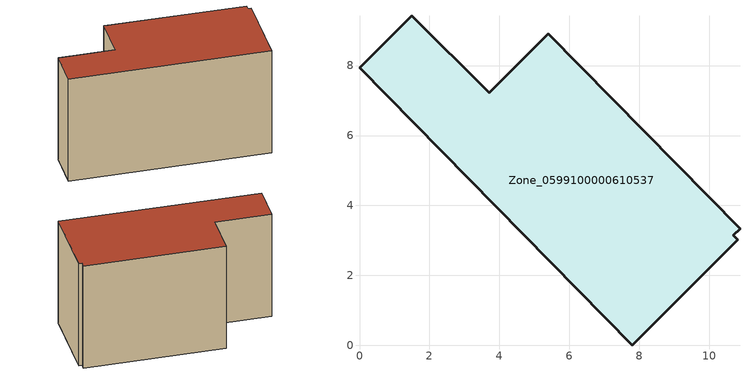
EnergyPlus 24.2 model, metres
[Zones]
Zone_0599100000610537
 floor ground (C_G): 7.8,0 0,7.94 1.49,9.43 3.71,7.22 5.39,8.91 10.88,3.33 10.69,3.15 10.81,3.02 z0
 wall outside (C_F): 3.71,7.22 1.49,9.43 0,7.94 7.8,0 10.81,3.02 10.69,3.15 10.88,3.33 5.39,8.91 3.71,7.22 z0:6.48
 roof outside (C_R): 10.88,3.33 5.39,8.91 3.71,7.22 1.49,9.43 0,7.94 7.8,0 10.81,3.02 10.69,3.15 z6.48
[BUILDING]
Pand.0599100000610537: North Axis=0; Terrain=City; Loads Convergence Tolerance Value=0.04; Temperature Convergence Tolerance Value=0.4; Solar Distribution=FullExterior; Maximum Number of Warmup Days=25; Minimum Number of Warmup Days=1
[Site:Location]
Rotterdam.The.Hague.AP_ZH_NLD Design_Conditions: Latitude=51.96; Longitude=4.45; Time Zone=1; Elevation=-4.5
[SITE:GROUNDTEMPERATURE:BUILDINGSURFACE]
18, 18, 18, 18, 18, 18, 18, 18, 18, 18, 18, 18
[MATERIAL] Thermal Absorptance=0.9; Solar Absorptance=0.7; Visible Absorptance=0.7
Name | Roughness | Thickness | Conductivity | Density | Specific Heat
G.TI.1946 | MediumSmooth | 0.15 | 1 | 540 | 1210
F.TI.1946 | Rough | 0.3 | 0.857143 | 1920 | 840
R.TI.1946 | MediumRough | 0.2 | 0.1 | 1500 | 1000
[CONSTRUCTION]
C_G: G.TI.1946
C_F: F.TI.1946
C_R: R.TI.1946
[ZONE]
Zone_0599100000610537: Type=1; Multiplier=1; Ceiling Height=Autocalculate; Volume=Autocalculate; Floor Area=autocalculate; Part of Total Floor Area=Yes
[ZONEINFILTRATION:DESIGNFLOWRATE]
Infil_Zone_0599100000610537: Zone or ZoneList or Space or SpaceList=Zone_0599100000610537; Schedule=AlwaysOn; Design Flow Rate Calculation Method=Flow/Area; Flow Rate per Floor Area=0.003; Constant Term Coefficient=1; Temperature Term Coefficient=0; Velocity Term Coefficient=0; Velocity Squared Term Coefficient=0
[HVACTEMPLATE:ZONE:IDEALLOADSAIRSYSTEM]
Zone_0599100000610537: Maximum Heating Supply Air Temperature=50; Minimum Cooling Supply Air Temperature=13; Maximum Heating Supply Air Humidity Ratio=0.0156; Minimum Cooling Supply Air Humidity Ratio=0.0077; Heating Limit=NoLimit; Cooling Limit=NoLimit; Dehumidification Control Type=ConstantSensibleHeatRatio; Cooling Sensible Heat Ratio=0.7; Dehumidification Setpoint=60; Humidification Control Type=None; Humidification Setpoint=30; Outdoor Air Method=None; Outdoor Air Flow Rate per Person=0.00944; Outdoor Air Flow Rate per Zone Floor Area=0; Outdoor Air Flow Rate per Zone=0; Demand Controlled Ventilation Type=None; Outdoor Air Economizer Type=NoEconomizer; Heat Recovery Type=None; Sensible Heat Recovery Effectiveness=0.7; Latent Heat Recovery Effectiveness=0.65
[ZONECONTROL:THERMOSTAT]
ThermostatControl_Zone_0599100000610537: Zone or ZoneList=Zone_0599100000610537; Control Type Schedule=DualSetpointControlType; Control 1=Thermostat_Zone_0599100000610537; Temperature Difference Between Cutout And Setpoint=0
[THERMOSTATSETPOINT:DUALSETPOINT]
Thermostat_Zone_0599100000610537: Heating Setpoint Temperature Schedule=HeatingSetpoint_Zone_0599100000610537; Cooling Setpoint Temperature Schedule=CoolingSetpoint_Zone_0599100000610537
[SCHEDULE:COMPACT]
HeatingSetpoint_Zone_0599100000610537: Through: 12/31, For: AllDays, Until: 24:00, 21
CoolingSetpoint_Zone_0599100000610537: Through: 12/31, For: AllDays, Until: 24:00, 24
DualSetpointControlType: Through: 12/31, For: AllDays, Until: 24:00, 4
AlwaysOn: Through: 12/31, For: AllDays, Until: 24:00, 1
